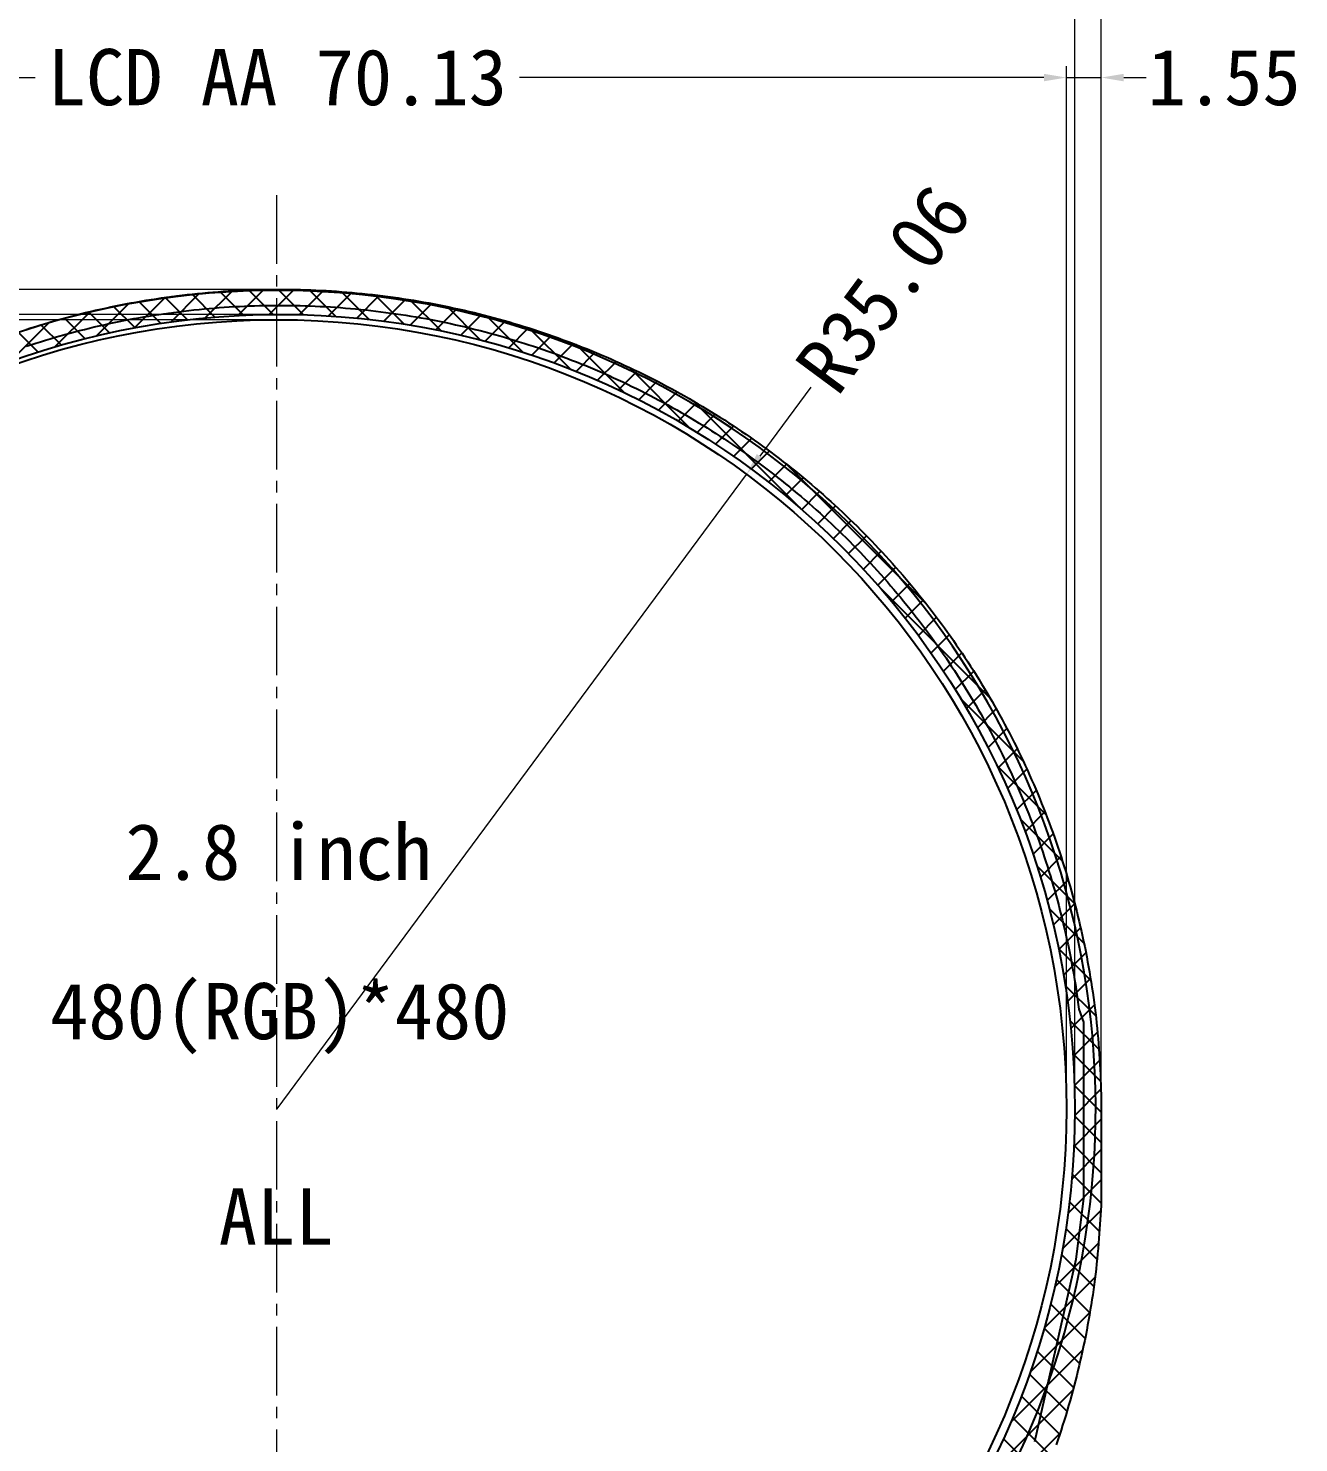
# Model space of a CAD drawing. Header units: millimetres. Extents: x -2894 to 5479, y -6001 to -1211.
# Drawn here: x 4132.2 to 4188.7, y -5811 to -5748.2 of the extents above; entities that cross this region are included whole.
import ezdxf

# ---------------------------------------------------------------- set-up
doc = ezdxf.new("R2010")
doc.units = ezdxf.units.MM
doc.header["$LTSCALE"] = 0.2
doc.header["$MEASUREMENT"] = 0
doc.linetypes.add('CENTER2', pattern=[28.575, 19.05, -3.175, 3.175, -3.175])
doc.layers.add('BL', color=7, linetype='Continuous')
doc.layers.add('L91', color=3, linetype='Continuous')
doc.layers.add('CENTER', color=1, linetype='CENTER2', lineweight=9)
doc.styles.get("Standard").update_dxf_attribs({"font": 'SimSun.ttf'})
doc.styles.add('宋体', font='SimSun.ttf')
doc.dimstyles.new('研发标准', dxfattribs={"dimtxt": 2.5, "dimasz": 1, "dimexe": 0.5, "dimexo": 0.3, "dimgap": 0.2, "dimtad": 0, "dimzin": 1, "dimdsep": 46, "dimtxsty": '宋体', "dimcen": 0, "dimclrd": 104, "dimclre": 104, "dimclrt": 3, "dimadec": 0, "dimazin": 0, "dimtm": 1e-09, "dimtfac": 0.7, "dimtmove": 0, "dimatfit": 3, "dimfxl": 0.5, "dimtolj": 1, "dimlwd": 0, "dimlwe": 0, "dimarcsym": 0})

# ---------------------------------------------------------------- blocks, each defined once
blk = doc.blocks.new('*D55')
at = {"color": 104, "lineweight": 0, "transparency": 16777216}
for p, q in [((4108.088, -5795.895), (4108.088, -5741.987)), ((4109.088, -5742.487), (4136.146, -5742.487)), ((4177.724, -5742.487), (4150.666, -5742.487)), ((4178.724, -5795.895), (4178.724, -5741.987))]:
    blk.add_line(p, q, dxfattribs=at)
at = {"color": 104, "transparency": 16777216}
for points in [[(4109.088, -5742.321), (4109.088, -5742.654), (4108.088, -5742.487)], [(4177.724, -5742.321), (4177.724, -5742.654), (4178.724, -5742.487)]]:
    blk.add_solid(points, dxfattribs=at)
at = {"layer": 'Defpoints', "color": 0, "transparency": 16777216}
for p in [(4178.724, -5742.487), (4108.088, -5796.195), (4178.724, -5796.195)]:
    blk.add_point(p, dxfattribs=at)
at = {"color": 3, "transparency": 16777216, "insert": (4143.406, -5742.487), "char_height": 2.5, "attachment_point": 5, "style": '宋体'}
blk.add_mtext('\\A1;VA 70.64', dxfattribs=at)
blk = doc.blocks.new('*D56')
at = {"color": 104, "lineweight": 0, "transparency": 16777216}
for p, q in [((4106.895, -5797.829), (4106.895, -5736.414)), ((4179.895, -5797.829), (4179.895, -5736.414)), ((4107.895, -5736.914), (4133.586, -5736.914)), ((4178.895, -5736.914), (4153.204, -5736.914))]:
    blk.add_line(p, q, dxfattribs=at)
at = {"color": 104, "transparency": 16777216}
for points in [[(4107.895, -5736.747), (4107.895, -5737.081), (4106.895, -5736.914)], [(4178.895, -5736.747), (4178.895, -5737.081), (4179.895, -5736.914)]]:
    blk.add_solid(points, dxfattribs=at)
at = {"layer": 'Defpoints', "color": 0, "transparency": 16777216}
for p in [(4179.895, -5736.914), (4106.895, -5798.129), (4179.895, -5798.129)]:
    blk.add_point(p, dxfattribs=at)
at = {"color": 3, "transparency": 16777216, "insert": (4143.395, -5736.914), "char_height": 2.5, "attachment_point": 5, "style": '宋体'}
blk.add_mtext('\\A1;73.00±0.15', dxfattribs=at)
blk = doc.blocks.new('*D57')
at = {"color": 104, "lineweight": 0, "transparency": 16777216}
for p, q in [((4143.106, -5760.877), (4087.327, -5760.877)), ((4087.827, -5761.877), (4087.827, -5788.935)), ((4087.827, -5830.513), (4087.827, -5803.455)), ((4143.106, -5831.513), (4087.327, -5831.513))]:
    blk.add_line(p, q, dxfattribs=at)
at = {"color": 104, "transparency": 16777216}
for points in [[(4087.66, -5761.877), (4087.993, -5761.877), (4087.827, -5760.877)], [(4087.66, -5830.513), (4087.993, -5830.513), (4087.827, -5831.513)]]:
    blk.add_solid(points, dxfattribs=at)
at = {"layer": 'Defpoints', "color": 0, "transparency": 16777216}
for p in [(4143.406, -5760.877), (4087.827, -5831.513), (4143.406, -5831.513)]:
    blk.add_point(p, dxfattribs=at)
at = {"color": 3, "transparency": 16777216, "insert": (4087.827, -5796.195), "char_height": 2.5, "attachment_point": 5, "rotation": 90, "style": '宋体'}
blk.add_mtext('\\A1;VA 70.64', dxfattribs=at)
blk = doc.blocks.new('*D58')
at = {"color": 104, "lineweight": 0, "transparency": 16777216}
for p, q in [((4142.809, -5759.765), (4082.649, -5759.765)), ((4083.149, -5760.765), (4083.149, -5788.749)), ((4083.149, -5836.352), (4083.149, -5808.367)), ((4122.695, -5837.352), (4082.649, -5837.352))]:
    blk.add_line(p, q, dxfattribs=at)
at = {"color": 104, "transparency": 16777216}
for points in [[(4082.982, -5760.765), (4083.316, -5760.765), (4083.149, -5759.765)], [(4082.982, -5836.352), (4083.316, -5836.352), (4083.149, -5837.352)]]:
    blk.add_solid(points, dxfattribs=at)
at = {"layer": 'Defpoints', "color": 0, "transparency": 16777216}
for p in [(4083.149, -5759.765), (4143.109, -5759.765), (4122.995, -5837.352)]:
    blk.add_point(p, dxfattribs=at)
at = {"color": 3, "transparency": 16777216, "insert": (4083.149, -5798.558), "char_height": 2.5, "attachment_point": 5, "rotation": 90, "style": '宋体'}
blk.add_mtext('\\A1;77.59±0.15', dxfattribs=at)
blk = doc.blocks.new('FADAFFD')
at = {"color": 7}
blk.add_circle((-4780.355, -1453.271), 35.064, dxfattribs=at)
blk.add_arc((-4780.355, -1453.271), 36.364, 301.17428, 238.82572, dxfattribs=at)
at = {"layer": 'CENTER', "ltscale": 0.8}
blk.add_line((-4780.397, -1412.672), (-4780.397, -1488.335), dxfattribs=at)
at = {"layer": 'BL', "char_height": 2.5, "width": 19.86847, "attachment_point": 3}
for s, insert in [('2.8 inch', (-4773.494, -1440.604)), ('480(RGB)*480', (-4770.042, -1447.685)), ('ALL', (-4777.855, -1456.811))]:
    blk.add_mtext(s, dxfattribs=dict(at, insert=insert))
blk = doc.blocks.new('*D62')
at = {"color": 104, "lineweight": 0, "transparency": 16777216}
for p, q in [((4108.216, -5795.879), (4108.216, -5749.852)), ((4178.344, -5795.879), (4178.344, -5749.852)), ((4109.216, -5750.352), (4132.522, -5750.352)), ((4177.344, -5750.352), (4154.039, -5750.352))]:
    blk.add_line(p, q, dxfattribs=at)
at = {"color": 104, "transparency": 16777216}
for points in [[(4109.216, -5750.185), (4109.216, -5750.519), (4108.216, -5750.352)], [(4177.344, -5750.185), (4177.344, -5750.519), (4178.344, -5750.352)]]:
    blk.add_solid(points, dxfattribs=at)
at = {"layer": 'Defpoints', "color": 0, "transparency": 16777216}
for p in [(4178.344, -5750.352), (4108.216, -5796.179), (4178.344, -5796.179)]:
    blk.add_point(p, dxfattribs=at)
at = {"color": 3, "transparency": 16777216, "insert": (4143.28, -5750.352), "char_height": 2.5, "attachment_point": 5, "style": '宋体'}
blk.add_mtext('\\A1;LCD AA 70.13', dxfattribs=at)
blk = doc.blocks.new('*D63')
at = {"color": 104, "lineweight": 0, "transparency": 16777216}
for p, q in [((4142.98, -5761.115), (4097.771, -5761.115)), ((4098.271, -5762.115), (4098.271, -5785.421)), ((4098.271, -5830.243), (4098.271, -5806.938)), ((4142.939, -5831.243), (4097.771, -5831.243))]:
    blk.add_line(p, q, dxfattribs=at)
at = {"color": 104, "transparency": 16777216}
for points in [[(4098.105, -5762.115), (4098.438, -5762.115), (4098.271, -5761.115)], [(4098.105, -5830.243), (4098.438, -5830.243), (4098.271, -5831.243)]]:
    blk.add_solid(points, dxfattribs=at)
at = {"layer": 'Defpoints', "color": 0, "transparency": 16777216}
for p in [(4143.28, -5761.115), (4098.271, -5831.243), (4143.239, -5831.243)]:
    blk.add_point(p, dxfattribs=at)
at = {"color": 3, "transparency": 16777216, "insert": (4098.271, -5796.179), "char_height": 2.5, "attachment_point": 5, "rotation": 90, "style": '宋体'}
blk.add_mtext('\\A1;LCD AA 70.13', dxfattribs=at)
blk = doc.blocks.new('*D54')
at = {"color": 104, "lineweight": 0, "transparency": 16777216}
for p, q in [((4178.344, -5750.052), (4178.344, -5749.852)), ((4179.895, -5750.052), (4179.895, -5749.852)), ((4177.344, -5750.352), (4176.344, -5750.352)), ((4178.344, -5750.352), (4179.895, -5750.352)), ((4180.895, -5750.352), (4181.895, -5750.352))]:
    blk.add_line(p, q, dxfattribs=at)
at = {"color": 104, "transparency": 16777216}
for points in [[(4177.344, -5750.185), (4177.344, -5750.519), (4178.344, -5750.352)], [(4180.895, -5750.185), (4180.895, -5750.519), (4179.895, -5750.352)]]:
    blk.add_solid(points, dxfattribs=at)
at = {"layer": 'Defpoints', "color": 0, "transparency": 16777216}
for p in [(4178.344, -5750.352), (4179.895, -5750.352), (4179.895, -5750.352)]:
    blk.add_point(p, dxfattribs=at)
at = {"color": 3, "transparency": 16777216, "insert": (4185.356, -5750.352), "char_height": 2.5, "attachment_point": 5, "style": '宋体'}
blk.add_mtext('\\A1;1.55', dxfattribs=at)
blk = doc.blocks.new('*D64')
at = {"color": 104, "lineweight": 0, "transparency": 16777216}
for p, q in [((4166.997, -5764.11), (4164.724, -5767.183)), ((4143.28, -5796.179), (4164.13, -5767.987))]:
    blk.add_line(p, q, dxfattribs=at)
at = {"color": 104, "transparency": 16777216}
blk.add_solid([(4164.59, -5767.084), (4164.858, -5767.282), (4164.13, -5767.987)], dxfattribs=at)
at = {"layer": 'Defpoints', "color": 0, "transparency": 16777216}
for p in [(4164.13, -5767.987), (4143.28, -5796.179)]:
    blk.add_point(p, dxfattribs=at)
at = {"color": 3, "transparency": 16777216, "insert": (4170.217, -5759.756), "char_height": 2.5, "attachment_point": 5, "rotation": 53.51533, "style": '宋体'}
blk.add_mtext('\\A1;R35.06', dxfattribs=at)

msp = doc.modelspace()

# ---------------------------------------------------------------- hatches: boundary and pattern name
h = msp.add_hatch()
h.set_pattern_fill('ANSI37', color=5, scale=0.3, style=0)
h.set_pattern_definition([(45, (7560.4457, -3927.4786), (-0.6735192, 0.6735192), []), (135, (7560.4457, -3927.4786), (-0.6735192, -0.6735192), [])])
h.paths.add_polyline_path([(4164.544, -5830.728), (4164.804, -5830.377), (4165.1, -5830.051), (4166.456, -5828.695), (4167.086, -5828.052), (4167.702, -5827.396), (4168.305, -5826.726), (4168.895, -5826.045), (4169.469, -5825.351), (4170.029, -5824.645), (4170.575, -5823.928), (4171.104, -5823.2), (4173.191, -5820.27), (4173.323, -5820.082), (4173.454, -5819.894), (4173.583, -5819.705), (4173.712, -5819.515), (4173.839, -5819.324), (4173.965, -5819.132), (4174.089, -5818.94), (4174.213, -5818.746), (4174.335, -5818.552), (4174.456, -5818.357), (4174.576, -5818.162), (4174.695, -5817.966), (4174.812, -5817.769), (4174.928, -5817.571), (4175.043, -5817.372), (4175.157, -5817.173), (4175.269, -5816.973), (4175.38, -5816.773), (4175.49, -5816.571), (4175.599, -5816.369), (4175.706, -5816.167), (4175.812, -5815.963), (4175.917, -5815.759), (4176.02, -5815.555), (4176.122, -5815.349), (4176.223, -5815.143), (4176.323, -5814.937), (4176.421, -5814.73), (4176.518, -5814.522), (4176.614, -5814.313), (4176.708, -5814.104), (4176.801, -5813.895), (4176.893, -5813.684), (4176.983, -5813.474), (4177.073, -5813.262), (4177.16, -5813.051), (4177.247, -5812.838), (4177.332, -5812.625), (4177.416, -5812.412), (4177.498, -5812.198), (4177.579, -5811.983), (4177.659, -5811.768), (4177.737, -5811.553), (4177.814, -5811.337), (4177.89, -5811.12), (4177.964, -5810.903), (4178.037, -5810.686), (4178.109, -5810.468), (4178.179, -5810.249), (4178.248, -5810.031), (4178.315, -5809.811), (4178.381, -5809.592), (4178.446, -5809.372), (4178.509, -5809.151), (4178.571, -5808.931), (4178.631, -5808.709), (4178.691, -5808.488), (4178.748, -5808.266), (4178.805, -5808.043), (4178.86, -5807.821), (4178.913, -5807.598), (4178.965, -5807.374), (4179.016, -5807.151), (4179.065, -5806.927), (4179.113, -5806.703), (4179.16, -5806.478), (4179.205, -5806.253), (4179.248, -5806.028), (4179.291, -5805.803), (4179.332, -5805.577), (4179.371, -5805.351), (4179.409, -5805.125), (4179.446, -5804.898), (4179.481, -5804.672), (4179.515, -5804.445), (4179.547, -5804.218), (4179.578, -5803.991), (4179.607, -5803.763), (4179.635, -5803.536), (4179.662, -5803.308), (4179.687, -5803.08), (4179.711, -5802.852), (4179.733, -5802.624), (4179.754, -5802.395), (4179.773, -5802.167), (4179.791, -5801.938), (4179.895, -5800.504), (4179.895, -5795.754), (4179.877, -5795.118), (4179.869, -5794.889), (4179.86, -5794.66), (4179.849, -5794.431), (4179.837, -5794.202), (4179.823, -5793.973), (4179.808, -5793.744), (4179.791, -5793.516), (4179.773, -5793.287), (4179.754, -5793.058), (4179.733, -5792.83), (4179.711, -5792.602), (4179.687, -5792.374), (4179.662, -5792.146), (4179.635, -5791.918), (4179.607, -5791.69), (4179.578, -5791.463), (4179.547, -5791.236), (4179.515, -5791.009), (4179.481, -5790.782), (4179.446, -5790.555), (4179.409, -5790.329), (4179.371, -5790.103), (4179.332, -5789.877), (4179.291, -5789.651), (4179.248, -5789.426), (4179.205, -5789.2), (4179.16, -5788.976), (4179.113, -5788.751), (4179.065, -5788.527), (4179.016, -5788.303), (4178.965, -5788.079), (4178.913, -5787.856), (4178.86, -5787.633), (4178.805, -5787.41), (4178.748, -5787.188), (4178.691, -5786.966), (4178.631, -5786.744), (4178.571, -5786.523), (4178.509, -5786.302), (4178.446, -5786.082), (4178.381, -5785.862), (4178.315, -5785.642), (4178.248, -5785.423), (4178.179, -5785.204), (4178.109, -5784.986), (4178.037, -5784.768), (4177.964, -5784.551), (4177.89, -5784.334), (4177.814, -5784.117), (4177.737, -5783.901), (4177.659, -5783.685), (4177.579, -5783.47), (4177.498, -5783.256), (4177.416, -5783.042), (4177.332, -5782.828), (4177.247, -5782.615), (4177.16, -5782.403), (4177.073, -5782.191), (4176.983, -5781.98), (4176.893, -5781.769), (4176.801, -5781.559), (4176.708, -5781.349), (4176.614, -5781.14), (4176.518, -5780.932), (4176.421, -5780.724), (4176.323, -5780.517), (4176.223, -5780.31), (4176.122, -5780.104), (4176.02, -5779.899), (4175.917, -5779.694), (4175.812, -5779.49), (4175.706, -5779.287), (4175.599, -5779.084), (4175.49, -5778.882), (4175.38, -5778.681), (4175.269, -5778.48), (4175.157, -5778.28), (4175.043, -5778.081), (4174.928, -5777.883), (4174.812, -5777.685), (4174.695, -5777.488), (4174.576, -5777.292), (4174.456, -5777.096), (4174.335, -5776.901), (4174.213, -5776.707), (4174.089, -5776.514), (4173.965, -5776.322), (4173.839, -5776.13), (4173.712, -5775.939), (4173.583, -5775.749), (4173.454, -5775.56), (4173.323, -5775.371), (4173.191, -5775.184), (4173.058, -5774.997), (4172.924, -5774.811), (4172.789, -5774.626), (4172.652, -5774.441), (4172.514, -5774.258), (4172.376, -5774.076), (4172.236, -5773.894), (4172.095, -5773.713), (4171.952, -5773.533), (4171.809, -5773.354), (4171.664, -5773.176), (4171.519, -5772.999), (4171.372, -5772.823), (4171.224, -5772.647), (4171.075, -5772.473), (4170.925, -5772.3), (4170.774, -5772.127), (4170.622, -5771.956), (4170.469, -5771.785), (4170.314, -5771.615), (4170.159, -5771.447), (4170.002, -5771.279), (4169.845, -5771.112), (4169.686, -5770.947), (4169.527, -5770.782), (4169.366, -5770.618), (4169.204, -5770.456), (4169.042, -5770.294), (4168.878, -5770.133), (4168.713, -5769.974), (4168.548, -5769.815), (4168.381, -5769.658), (4168.213, -5769.501), (4168.045, -5769.346), (4167.875, -5769.191), (4167.704, -5769.038), (4167.533, -5768.886), (4167.36, -5768.735), (4167.187, -5768.585), (4167.013, -5768.436), (4166.837, -5768.288), (4166.661, -5768.141), (4166.484, -5767.996), (4166.306, -5767.851), (4166.127, -5767.708), (4165.947, -5767.565), (4165.766, -5767.424), (4165.584, -5767.284), (4165.402, -5767.145), (4165.219, -5767.008), (4165.034, -5766.871), (4164.849, -5766.736), (4164.663, -5766.602), (4164.476, -5766.469), (4164.289, -5766.337), (4164.1, -5766.206), (4163.911, -5766.077), (4163.721, -5765.948), (4163.53, -5765.821), (4163.338, -5765.695), (4163.146, -5765.57), (4162.953, -5765.447), (4162.759, -5765.325), (4162.564, -5765.204), (4162.368, -5765.084), (4162.172, -5764.965), (4161.975, -5764.848), (4161.777, -5764.732), (4161.579, -5764.617), (4161.38, -5764.503), (4161.18, -5764.391), (4160.979, -5764.28), (4160.778, -5764.17), (4160.576, -5764.061), (4160.373, -5763.954), (4160.17, -5763.848), (4159.966, -5763.743), (4159.761, -5763.64), (4159.556, -5763.538), (4159.35, -5763.437), (4159.143, -5763.337), (4158.936, -5763.239), (4158.728, -5763.142), (4158.52, -5763.046), (4158.311, -5762.952), (4158.101, -5762.859), (4157.891, -5762.767), (4157.68, -5762.676), (4157.469, -5762.587), (4157.257, -5762.5), (4157.045, -5762.413), (4156.832, -5762.328), (4156.618, -5762.244), (4156.404, -5762.162), (4156.19, -5762.081), (4155.974, -5762.001), (4155.759, -5761.923), (4155.543, -5761.846), (4155.326, -5761.77), (4155.109, -5761.696), (4154.892, -5761.623), (4154.674, -5761.551), (4154.456, -5761.481), (4154.237, -5761.412), (4154.018, -5761.345), (4153.798, -5761.279), (4153.578, -5761.214), (4153.358, -5761.151), (4153.137, -5761.089), (4152.916, -5761.029), (4152.694, -5760.969), (4152.472, -5760.912), (4152.25, -5760.855), (4152.027, -5760.8), (4151.804, -5760.747), (4151.581, -5760.695), (4151.357, -5760.644), (4151.133, -5760.595), (4150.909, -5760.547), (4150.684, -5760.5), (4150.46, -5760.455), (4150.234, -5760.411), (4150.009, -5760.369), (4149.783, -5760.328), (4149.557, -5760.289), (4149.331, -5760.251), (4149.105, -5760.214), (4148.878, -5760.179), (4148.651, -5760.145), (4148.424, -5760.113), (4148.197, -5760.082), (4147.97, -5760.053), (4147.742, -5760.025), (4147.514, -5759.998), (4147.286, -5759.973), (4147.058, -5759.949), (4146.83, -5759.927), (4146.602, -5759.906), (4146.373, -5759.887), (4146.144, -5759.869), (4145.916, -5759.852), (4145.687, -5759.837), (4145.458, -5759.823), (4145.229, -5759.811), (4145, -5759.8), (4144.771, -5759.791), (4144.541, -5759.783), (4144.312, -5759.776), (4144.083, -5759.771), (4143.854, -5759.768), (4143.624, -5759.766), (4143.395, -5759.765), (4143.166, -5759.766), (4142.936, -5759.768), (4142.707, -5759.771), (4142.478, -5759.776), (4142.249, -5759.783), (4142.019, -5759.791), (4141.79, -5759.8), (4141.561, -5759.811), (4141.332, -5759.823), (4141.103, -5759.837), (4140.874, -5759.852), (4140.646, -5759.869), (4140.417, -5759.887), (4140.188, -5759.906), (4139.96, -5759.927), (4139.732, -5759.949), (4139.504, -5759.973), (4139.276, -5759.998), (4139.048, -5760.025), (4138.82, -5760.053), (4138.593, -5760.082), (4138.366, -5760.113), (4138.139, -5760.145), (4137.912, -5760.179), (4137.685, -5760.214), (4137.459, -5760.251), (4137.233, -5760.289), (4137.007, -5760.328), (4136.781, -5760.369), (4136.556, -5760.411), (4136.33, -5760.455), (4136.106, -5760.5), (4135.881, -5760.547), (4135.657, -5760.595), (4135.433, -5760.644), (4135.209, -5760.695), (4134.986, -5760.747), (4134.763, -5760.8), (4134.54, -5760.855), (4134.318, -5760.912), (4134.096, -5760.969), (4133.874, -5761.029), (4133.653, -5761.089), (4133.432, -5761.151), (4133.212, -5761.214), (4132.992, -5761.279), (4132.772, -5761.345), (4132.553, -5761.412), (4132.334, -5761.481), (4132.116, -5761.551), (4131.898, -5761.623), (4131.681, -5761.696), (4131.464, -5761.77), (4131.247, -5761.846), (4131.031, -5761.923), (4130.816, -5762.001), (4130.6, -5762.081), (4130.386, -5762.162), (4130.172, -5762.244), (4129.958, -5762.328), (4129.745, -5762.413), (4129.533, -5762.5), (4129.321, -5762.587), (4129.11, -5762.676), (4128.899, -5762.767), (4128.689, -5762.859), (4128.479, -5762.952), (4128.27, -5763.046), (4128.062, -5763.142), (4127.854, -5763.239), (4127.647, -5763.337), (4127.44, -5763.437), (4127.234, -5763.538), (4127.029, -5763.64), (4126.824, -5763.743), (4126.62, -5763.848), (4126.417, -5763.954), (4126.214, -5764.061), (4126.012, -5764.17), (4125.811, -5764.28), (4125.61, -5764.391), (4125.41, -5764.503), (4125.211, -5764.617), (4125.013, -5764.732), (4124.815, -5764.848), (4124.618, -5764.965), (4124.422, -5765.084), (4124.226, -5765.204), (4124.031, -5765.325), (4123.837, -5765.447), (4123.644, -5765.57), (4123.452, -5765.695), (4123.26, -5765.821), (4123.069, -5765.948), (4122.879, -5766.077), (4122.69, -5766.206), (4122.501, -5766.337), (4122.314, -5766.469), (4122.127, -5766.602), (4121.941, -5766.736), (4121.756, -5766.871), (4121.571, -5767.008), (4121.388, -5767.145), (4121.206, -5767.284), (4121.024, -5767.424), (4120.843, -5767.565), (4120.663, -5767.708), (4120.484, -5767.851), (4120.306, -5767.996), (4120.129, -5768.141), (4119.953, -5768.288), (4119.777, -5768.436), (4119.603, -5768.585), (4119.43, -5768.735), (4119.257, -5768.886), (4119.086, -5769.038), (4118.915, -5769.191), (4118.745, -5769.346), (4118.577, -5769.501), (4118.409, -5769.658), (4118.242, -5769.815), (4118.077, -5769.974), (4117.912, -5770.133), (4117.748, -5770.294), (4117.586, -5770.456), (4117.424, -5770.618), (4117.263, -5770.782), (4117.104, -5770.947), (4116.945, -5771.112), (4116.788, -5771.279), (4116.631, -5771.447), (4116.476, -5771.615), (4116.321, -5771.785), (4116.168, -5771.956), (4116.016, -5772.127), (4115.865, -5772.3), (4115.715, -5772.473), (4115.566, -5772.647), (4115.418, -5772.823), (4115.271, -5772.999), (4115.126, -5773.176), (4114.981, -5773.354), (4114.838, -5773.533), (4114.695, -5773.713), (4114.554, -5773.894), (4114.414, -5774.076), (4114.275, -5774.258), (4114.138, -5774.441), (4114.001, -5774.626), (4113.866, -5774.811), (4113.732, -5774.997), (4113.599, -5775.184), (4113.467, -5775.371), (4113.336, -5775.56), (4113.207, -5775.749), (4113.078, -5775.939), (4112.951, -5776.13), (4112.825, -5776.322), (4112.701, -5776.514), (4112.577, -5776.707), (4112.455, -5776.901), (4112.334, -5777.096), (4112.214, -5777.292), (4112.095, -5777.488), (4111.978, -5777.685), (4111.862, -5777.883), (4111.747, -5778.081), (4111.633, -5778.28), (4111.521, -5778.48), (4111.41, -5778.681), (4111.3, -5778.882), (4111.191, -5779.084), (4111.084, -5779.287), (4110.978, -5779.49), (4110.873, -5779.694), (4110.77, -5779.899), (4110.668, -5780.104), (4110.567, -5780.31), (4110.467, -5780.517), (4110.369, -5780.724), (4110.272, -5780.932), (4110.176, -5781.14), (4110.082, -5781.349), (4109.989, -5781.559), (4109.897, -5781.769), (4109.807, -5781.98), (4109.717, -5782.191), (4109.63, -5782.403), (4109.543, -5782.615), (4109.458, -5782.828), (4109.374, -5783.042), (4109.292, -5783.256), (4109.211, -5783.47), (4109.131, -5783.685), (4109.053, -5783.901), (4108.976, -5784.117), (4108.9, -5784.334), (4108.826, -5784.551), (4108.753, -5784.768), (4108.681, -5784.986), (4108.611, -5785.204), (4108.542, -5785.423), (4108.475, -5785.642), (4108.409, -5785.862), (4108.344, -5786.082), (4108.281, -5786.302), (4108.219, -5786.523), (4108.159, -5786.744), (4108.099, -5786.966), (4108.042, -5787.188), (4107.985, -5787.41), (4107.93, -5787.633), (4107.877, -5787.856), (4107.825, -5788.079), (4107.774, -5788.303), (4107.725, -5788.527), (4107.677, -5788.751), (4107.63, -5788.976), (4107.585, -5789.2), (4107.542, -5789.426), (4107.499, -5789.651), (4107.458, -5789.877), (4107.419, -5790.103), (4107.381, -5790.329), (4107.344, -5790.555), (4107.309, -5790.782), (4107.275, -5791.009), (4107.243, -5791.236), (4107.212, -5791.463), (4107.183, -5791.69), (4107.155, -5791.918), (4107.128, -5792.146), (4107.103, -5792.374), (4107.079, -5792.602), (4107.057, -5792.83), (4107.036, -5793.058), (4107.017, -5793.287), (4106.999, -5793.516), (4106.982, -5793.744), (4106.967, -5793.973), (4106.953, -5794.202), (4106.941, -5794.431), (4106.93, -5794.66), (4106.921, -5794.889), (4106.913, -5795.118), (4106.895, -5795.754), (4106.895, -5800.504), (4106.999, -5801.938), (4107.017, -5802.167), (4107.036, -5802.395), (4107.057, -5802.624), (4107.079, -5802.852), (4107.103, -5803.08), (4107.128, -5803.308), (4107.155, -5803.536), (4107.183, -5803.763), (4107.212, -5803.991), (4107.243, -5804.218), (4107.275, -5804.445), (4107.309, -5804.672), (4107.344, -5804.898), (4107.381, -5805.125), (4107.419, -5805.351), (4107.458, -5805.577), (4107.499, -5805.803), (4107.542, -5806.028), (4107.585, -5806.253), (4107.63, -5806.478), (4107.677, -5806.703), (4107.725, -5806.927), (4107.774, -5807.151), (4107.825, -5807.374), (4107.877, -5807.598), (4107.93, -5807.821), (4107.985, -5808.043), (4108.042, -5808.266), (4108.099, -5808.488), (4108.159, -5808.709), (4108.219, -5808.931), (4108.281, -5809.151), (4108.344, -5809.372), (4108.409, -5809.592), (4108.475, -5809.811), (4108.542, -5810.031), (4108.611, -5810.249), (4108.681, -5810.468), (4108.753, -5810.686), (4108.826, -5810.903), (4108.9, -5811.12), (4108.976, -5811.337), (4109.053, -5811.553), (4109.131, -5811.768), (4109.211, -5811.983), (4109.292, -5812.198), (4109.374, -5812.412), (4109.458, -5812.625), (4109.543, -5812.838), (4109.63, -5813.051), (4109.717, -5813.262), (4109.807, -5813.474), (4109.897, -5813.684), (4109.989, -5813.895), (4110.082, -5814.104), (4110.176, -5814.313), (4110.272, -5814.522), (4110.369, -5814.73), (4110.467, -5814.937), (4110.567, -5815.143), (4110.668, -5815.349), (4110.77, -5815.555), (4110.873, -5815.759), (4110.978, -5815.963), (4111.084, -5816.167), (4111.191, -5816.369), (4111.3, -5816.571), (4111.41, -5816.773), (4111.521, -5816.973), (4111.633, -5817.173), (4111.747, -5817.372), (4111.862, -5817.571), (4111.978, -5817.769), (4112.095, -5817.966), (4112.214, -5818.162), (4112.334, -5818.357), (4112.455, -5818.552), (4112.577, -5818.746), (4112.701, -5818.94), (4112.825, -5819.132), (4112.951, -5819.324), (4113.078, -5819.515), (4113.207, -5819.705), (4113.336, -5819.894), (4113.467, -5820.082), (4113.599, -5820.27), (4115.686, -5823.2), (4116.215, -5823.928), (4116.761, -5824.645), (4117.321, -5825.351), (4117.895, -5826.045), (4118.485, -5826.726), (4119.088, -5827.396), (4119.704, -5828.052), (4120.334, -5828.695), (4121.69, -5830.051), (4121.986, -5830.377), (4122.246, -5830.728), (4122.47, -5831.102), (4122.656, -5831.496), (4122.803, -5831.906), (4122.909, -5832.329), (4122.973, -5832.76), (4122.995, -5833.201), (4122.995, -5837.352), (4163.795, -5837.352), (4163.795, -5833.201), (4163.817, -5832.76), (4163.881, -5832.329), (4163.987, -5831.906), (4164.134, -5831.496), (4164.32, -5831.102)])
h.paths.add_polyline_path([(4108.088, -5796.195, -1), (4178.724, -5796.195, -1)], flags=16)

# ---------------------------------------------------------------- linework, layer by layer
at = {"color": 7}
msp.add_line((4179.101, -5792.327), (4179.101, -5800.17), dxfattribs=at)
for p, q in [((4179.101, -5800.17), (4178.768, -5802.867)), ((4178.765, -5802.886), (4176.936, -5810.989))]:
    msp.add_line(p, q)
at = {"layer": 'L91', "color": 7, "linetype": 'Continuous'}
for points in [[(4132.116, -5761.551), (4132.334, -5761.481), (4132.553, -5761.412), (4132.772, -5761.345), (4132.992, -5761.279), (4133.212, -5761.214), (4133.432, -5761.151), (4133.653, -5761.089), (4133.874, -5761.029), (4134.096, -5760.969), (4134.318, -5760.912), (4134.54, -5760.855), (4134.763, -5760.8), (4134.986, -5760.747), (4135.209, -5760.695), (4135.433, -5760.644), (4135.657, -5760.595), (4135.881, -5760.547), (4136.106, -5760.5), (4136.33, -5760.455), (4136.556, -5760.411), (4136.781, -5760.369), (4137.007, -5760.328), (4137.233, -5760.289), (4137.459, -5760.251), (4137.685, -5760.214), (4137.912, -5760.179), (4138.139, -5760.145), (4138.366, -5760.113), (4138.593, -5760.082), (4138.82, -5760.053), (4139.048, -5760.025), (4139.276, -5759.998), (4139.504, -5759.973), (4139.732, -5759.949), (4139.96, -5759.927), (4140.188, -5759.906), (4140.417, -5759.887), (4140.646, -5759.869), (4140.874, -5759.852), (4141.103, -5759.837), (4141.332, -5759.823), (4141.561, -5759.811), (4141.79, -5759.8), (4142.019, -5759.791), (4142.249, -5759.783), (4142.478, -5759.776), (4142.707, -5759.771), (4142.936, -5759.768), (4143.166, -5759.766), (4143.395, -5759.765), (4143.624, -5759.766), (4143.854, -5759.768), (4144.083, -5759.771), (4144.312, -5759.776), (4144.541, -5759.783), (4144.771, -5759.791), (4145, -5759.8), (4145.229, -5759.811), (4145.458, -5759.823), (4145.687, -5759.837), (4145.916, -5759.852), (4146.144, -5759.869), (4146.373, -5759.887), (4146.602, -5759.906), (4146.83, -5759.927), (4147.058, -5759.949), (4147.286, -5759.973), (4147.514, -5759.998), (4147.742, -5760.025), (4147.97, -5760.053), (4148.197, -5760.082), (4148.424, -5760.113), (4148.651, -5760.145), (4148.878, -5760.179), (4149.105, -5760.214), (4149.331, -5760.251), (4149.557, -5760.289), (4149.783, -5760.328), (4150.009, -5760.369), (4150.234, -5760.411), (4150.46, -5760.455), (4150.684, -5760.5), (4150.909, -5760.547), (4151.133, -5760.595), (4151.357, -5760.644), (4151.581, -5760.695), (4151.804, -5760.747), (4152.027, -5760.8), (4152.25, -5760.855), (4152.472, -5760.912), (4152.694, -5760.969), (4152.916, -5761.029), (4153.137, -5761.089), (4153.358, -5761.151), (4153.578, -5761.214), (4153.798, -5761.279), (4154.018, -5761.345), (4154.237, -5761.412), (4154.456, -5761.481), (4154.674, -5761.551), (4154.892, -5761.623), (4155.109, -5761.696), (4155.326, -5761.77), (4155.543, -5761.846), (4155.759, -5761.923), (4155.974, -5762.001), (4156.19, -5762.081), (4156.404, -5762.162), (4156.618, -5762.244), (4156.832, -5762.328), (4157.045, -5762.413), (4157.257, -5762.5), (4157.469, -5762.587), (4157.68, -5762.676), (4157.891, -5762.767), (4158.101, -5762.859), (4158.311, -5762.952), (4158.52, -5763.046), (4158.728, -5763.142), (4158.936, -5763.239), (4159.143, -5763.337), (4159.35, -5763.437), (4159.556, -5763.538), (4159.761, -5763.64), (4159.966, -5763.743), (4160.17, -5763.848), (4160.373, -5763.954), (4160.576, -5764.061), (4160.778, -5764.17), (4160.979, -5764.28), (4161.18, -5764.391), (4161.38, -5764.503), (4161.579, -5764.617), (4161.777, -5764.732), (4161.975, -5764.848), (4162.172, -5764.965), (4162.368, -5765.084), (4162.564, -5765.204), (4162.759, -5765.325), (4162.953, -5765.447), (4163.146, -5765.57), (4163.338, -5765.695), (4163.53, -5765.821), (4163.721, -5765.948), (4163.911, -5766.077), (4164.1, -5766.206), (4164.289, -5766.337), (4164.476, -5766.469), (4164.663, -5766.602), (4164.849, -5766.736), (4165.034, -5766.871), (4165.219, -5767.008), (4165.402, -5767.145), (4165.584, -5767.284), (4165.766, -5767.424), (4165.947, -5767.565), (4166.127, -5767.708), (4166.306, -5767.851), (4166.484, -5767.996), (4166.661, -5768.141), (4166.837, -5768.288), (4167.013, -5768.436), (4167.187, -5768.585), (4167.36, -5768.735), (4167.533, -5768.886), (4167.704, -5769.038), (4167.875, -5769.191), (4168.045, -5769.346), (4168.213, -5769.501), (4168.381, -5769.658), (4168.548, -5769.815), (4168.713, -5769.974), (4168.878, -5770.133), (4169.042, -5770.294), (4169.204, -5770.456), (4169.366, -5770.618), (4169.527, -5770.782), (4169.686, -5770.947), (4169.845, -5771.112), (4170.002, -5771.279), (4170.159, -5771.447), (4170.314, -5771.615), (4170.469, -5771.785), (4170.622, -5771.956), (4170.774, -5772.127), (4170.925, -5772.3), (4171.075, -5772.473), (4171.224, -5772.647), (4171.372, -5772.823), (4171.519, -5772.999), (4171.664, -5773.176), (4171.809, -5773.354), (4171.952, -5773.533), (4172.095, -5773.713), (4172.236, -5773.894), (4172.376, -5774.076), (4172.514, -5774.258), (4172.652, -5774.441), (4172.789, -5774.626), (4172.924, -5774.811), (4173.058, -5774.997), (4173.191, -5775.184), (4173.323, -5775.371), (4173.454, -5775.56), (4173.583, -5775.749), (4173.712, -5775.939), (4173.839, -5776.13), (4173.965, -5776.322), (4174.089, -5776.514), (4174.213, -5776.707), (4174.335, -5776.901), (4174.456, -5777.096), (4174.576, -5777.292), (4174.695, -5777.488), (4174.812, -5777.685), (4174.928, -5777.883), (4175.043, -5778.081), (4175.157, -5778.28), (4175.269, -5778.48), (4175.38, -5778.681), (4175.49, -5778.882), (4175.599, -5779.084), (4175.706, -5779.287), (4175.812, -5779.49), (4175.917, -5779.694), (4176.02, -5779.899), (4176.122, -5780.104), (4176.223, -5780.31), (4176.323, -5780.517), (4176.421, -5780.724), (4176.518, -5780.932), (4176.614, -5781.14), (4176.708, -5781.349), (4176.801, -5781.559), (4176.893, -5781.769), (4176.983, -5781.98), (4177.073, -5782.191), (4177.16, -5782.403), (4177.247, -5782.615), (4177.332, -5782.828), (4177.416, -5783.042), (4177.498, -5783.256), (4177.579, -5783.47), (4177.659, -5783.685), (4177.737, -5783.901), (4177.814, -5784.117), (4177.89, -5784.334), (4177.964, -5784.551), (4178.037, -5784.768), (4178.109, -5784.986), (4178.179, -5785.204), (4178.248, -5785.423), (4178.315, -5785.642), (4178.381, -5785.862), (4178.446, -5786.082), (4178.509, -5786.302), (4178.571, -5786.523), (4178.631, -5786.744), (4178.691, -5786.966), (4178.748, -5787.188), (4178.805, -5787.41), (4178.86, -5787.633), (4178.913, -5787.856), (4178.965, -5788.079), (4179.016, -5788.303), (4179.065, -5788.527), (4179.113, -5788.751), (4179.16, -5788.976), (4179.205, -5789.2), (4179.248, -5789.426), (4179.291, -5789.651), (4179.332, -5789.877), (4179.371, -5790.103), (4179.409, -5790.329), (4179.446, -5790.555), (4179.481, -5790.782), (4179.515, -5791.009), (4179.547, -5791.236), (4179.578, -5791.463), (4179.607, -5791.69), (4179.635, -5791.918), (4179.662, -5792.146), (4179.687, -5792.374), (4179.711, -5792.602), (4179.733, -5792.83), (4179.754, -5793.058), (4179.773, -5793.287), (4179.791, -5793.516), (4179.808, -5793.744), (4179.823, -5793.973), (4179.837, -5794.202), (4179.849, -5794.431), (4179.86, -5794.66), (4179.869, -5794.889), (4179.877, -5795.118), (4179.895, -5795.754), (4179.895, -5800.504), (4179.791, -5801.938), (4179.773, -5802.167), (4179.754, -5802.395), (4179.733, -5802.624), (4179.711, -5802.852), (4179.687, -5803.08), (4179.662, -5803.308), (4179.635, -5803.536), (4179.607, -5803.763), (4179.578, -5803.991), (4179.547, -5804.218), (4179.515, -5804.445), (4179.481, -5804.672), (4179.446, -5804.898), (4179.409, -5805.125), (4179.371, -5805.351), (4179.332, -5805.577), (4179.291, -5805.803), (4179.248, -5806.028), (4179.205, -5806.253), (4179.16, -5806.478), (4179.113, -5806.703), (4179.065, -5806.927), (4179.016, -5807.151), (4178.965, -5807.374), (4178.913, -5807.598), (4178.86, -5807.821), (4178.805, -5808.043), (4178.748, -5808.266), (4178.691, -5808.488), (4178.631, -5808.709), (4178.571, -5808.931), (4178.509, -5809.151), (4178.446, -5809.372), (4178.381, -5809.592), (4178.315, -5809.811), (4178.248, -5810.031), (4178.179, -5810.249), (4178.109, -5810.468), (4178.037, -5810.686), (4177.964, -5810.903), (4177.89, -5811.12)], [(4132.122, -5762.296), (4132.335, -5762.226), (4132.549, -5762.157), (4132.764, -5762.09), (4132.979, -5762.024), (4133.194, -5761.959), (4133.41, -5761.896), (4133.626, -5761.834), (4133.842, -5761.773), (4134.059, -5761.714), (4134.277, -5761.656), (4134.494, -5761.599), (4134.712, -5761.544), (4134.931, -5761.49), (4135.149, -5761.437), (4135.368, -5761.386), (4135.588, -5761.336), (4135.807, -5761.288), (4136.027, -5761.241), (4136.247, -5761.196), (4136.468, -5761.151), (4136.689, -5761.108), (4136.91, -5761.067), (4137.131, -5761.027), (4137.352, -5760.988), (4137.574, -5760.951), (4137.796, -5760.915), (4138.018, -5760.881), (4138.241, -5760.848), (4138.463, -5760.816), (4138.686, -5760.786), (4138.909, -5760.757), (4139.132, -5760.729), (4139.356, -5760.703), (4139.579, -5760.679), (4139.803, -5760.655), (4140.027, -5760.633), (4140.251, -5760.613), (4140.475, -5760.594), (4140.699, -5760.576), (4140.923, -5760.56), (4141.148, -5760.545), (4141.372, -5760.532), (4141.597, -5760.52), (4141.821, -5760.509), (4142.046, -5760.5), (4142.271, -5760.492), (4142.496, -5760.486), (4142.72, -5760.481), (4142.945, -5760.477), (4143.17, -5760.475), (4143.395, -5760.475), (4143.62, -5760.475), (4143.845, -5760.477), (4144.07, -5760.481), (4144.294, -5760.486), (4144.519, -5760.492), (4144.744, -5760.5), (4144.969, -5760.509), (4145.193, -5760.52), (4145.418, -5760.532), (4145.642, -5760.545), (4145.867, -5760.56), (4146.091, -5760.576), (4146.315, -5760.594), (4146.539, -5760.613), (4146.763, -5760.633), (4146.987, -5760.655), (4147.211, -5760.679), (4147.434, -5760.703), (4147.658, -5760.729), (4147.881, -5760.757), (4148.104, -5760.786), (4148.327, -5760.816), (4148.549, -5760.848), (4148.772, -5760.881), (4148.994, -5760.915), (4149.216, -5760.951), (4149.438, -5760.988), (4149.659, -5761.027), (4149.88, -5761.067), (4150.101, -5761.108), (4150.322, -5761.151), (4150.543, -5761.196), (4150.763, -5761.241), (4150.983, -5761.288), (4151.202, -5761.336), (4151.422, -5761.386), (4151.641, -5761.437), (4151.859, -5761.49), (4152.078, -5761.544), (4152.296, -5761.599), (4152.513, -5761.656), (4152.731, -5761.714), (4152.948, -5761.773), (4153.164, -5761.834), (4153.38, -5761.896), (4153.596, -5761.959), (4153.811, -5762.024), (4154.026, -5762.09), (4154.241, -5762.157), (4154.455, -5762.226), (4154.668, -5762.296), (4154.882, -5762.368), (4155.094, -5762.441), (4155.307, -5762.515), (4155.519, -5762.59), (4155.73, -5762.667), (4155.941, -5762.745), (4156.151, -5762.825), (4156.361, -5762.906), (4156.57, -5762.988), (4156.779, -5763.071), (4156.987, -5763.156), (4157.195, -5763.242), (4157.402, -5763.329), (4157.609, -5763.418), (4157.815, -5763.508), (4158.021, -5763.599), (4158.226, -5763.692), (4158.43, -5763.786), (4158.634, -5763.881), (4158.837, -5763.977), (4159.04, -5764.075), (4159.242, -5764.174), (4159.443, -5764.274), (4159.644, -5764.375), (4159.844, -5764.478), (4160.043, -5764.582), (4160.242, -5764.687), (4160.44, -5764.794), (4160.637, -5764.902), (4160.834, -5765.011), (4161.03, -5765.121), (4161.225, -5765.232), (4161.42, -5765.345), (4161.614, -5765.459), (4161.807, -5765.574), (4161.999, -5765.69), (4162.191, -5765.807), (4162.382, -5765.926), (4162.572, -5766.046), (4162.762, -5766.167), (4162.951, -5766.289), (4163.139, -5766.413), (4163.326, -5766.538), (4163.512, -5766.663), (4163.698, -5766.79), (4163.883, -5766.919), (4164.067, -5767.048), (4164.25, -5767.178), (4164.432, -5767.31), (4164.614, -5767.443), (4164.794, -5767.577), (4164.974, -5767.712), (4165.153, -5767.848), (4165.331, -5767.985), (4165.508, -5768.123), (4165.685, -5768.263), (4165.86, -5768.403), (4166.035, -5768.545), (4166.209, -5768.688), (4166.381, -5768.832), (4166.553, -5768.977), (4166.724, -5769.123), (4166.894, -5769.27), (4167.064, -5769.418), (4167.232, -5769.567), (4167.399, -5769.718), (4167.565, -5769.869), (4167.731, -5770.021), (4167.895, -5770.175), (4168.059, -5770.329), (4168.221, -5770.485), (4168.383, -5770.641), (4168.543, -5770.799), (4168.703, -5770.957), (4168.861, -5771.117), (4169.019, -5771.277), (4169.175, -5771.439), (4169.331, -5771.601), (4169.485, -5771.765), (4169.639, -5771.929), (4169.791, -5772.095), (4169.942, -5772.261), (4170.093, -5772.428), (4170.242, -5772.596), (4170.39, -5772.765), (4170.537, -5772.936), (4170.683, -5773.107), (4170.828, -5773.278), (4170.972, -5773.451), (4171.115, -5773.625), (4171.256, -5773.8), (4171.397, -5773.975), (4171.537, -5774.151), (4171.675, -5774.329), (4171.812, -5774.507), (4171.948, -5774.686), (4172.083, -5774.866), (4172.217, -5775.046), (4172.35, -5775.228), (4172.482, -5775.41), (4172.612, -5775.593), (4172.741, -5775.777), (4172.87, -5775.962), (4172.997, -5776.148), (4173.122, -5776.334), (4173.247, -5776.521), (4173.37, -5776.709), (4173.493, -5776.898), (4173.614, -5777.087), (4173.734, -5777.278), (4173.852, -5777.469), (4173.97, -5777.66), (4174.086, -5777.853), (4174.201, -5778.046), (4174.315, -5778.24), (4174.428, -5778.435), (4174.539, -5778.63), (4174.649, -5778.826), (4174.758, -5779.023), (4174.866, -5779.22), (4174.973, -5779.418), (4175.078, -5779.617), (4175.182, -5779.816), (4175.284, -5780.016), (4175.386, -5780.217), (4175.486, -5780.418), (4175.585, -5780.62), (4175.683, -5780.823), (4175.779, -5781.026), (4175.874, -5781.23), (4175.968, -5781.434), (4176.061, -5781.639), (4176.152, -5781.845), (4176.242, -5782.051), (4176.33, -5782.258), (4176.418, -5782.465), (4176.504, -5782.672), (4176.589, -5782.881), (4176.672, -5783.09), (4176.754, -5783.299), (4176.835, -5783.509), (4176.915, -5783.719), (4176.993, -5783.93), (4177.07, -5784.141), (4177.145, -5784.353), (4177.219, -5784.565), (4177.292, -5784.778), (4177.364, -5784.991), (4177.434, -5785.205), (4177.503, -5785.419), (4177.57, -5785.634), (4177.636, -5785.849), (4177.701, -5786.064), (4177.764, -5786.28), (4177.826, -5786.496), (4177.887, -5786.712), (4177.946, -5786.929), (4178.004, -5787.147), (4178.061, -5787.364), (4178.116, -5787.582), (4178.17, -5787.801), (4178.223, -5788.019), (4178.274, -5788.238), (4178.323, -5788.458), (4178.372, -5788.677), (4178.419, -5788.897), (4178.464, -5789.117), (4178.509, -5789.338), (4178.551, -5789.559), (4178.593, -5789.78), (4178.633, -5790.001), (4178.672, -5790.222), (4178.709, -5790.444), (4178.745, -5790.666), (4178.779, -5790.888), (4178.812, -5791.111), (4178.844, -5791.333), (4178.874, -5791.556), (4178.9, -5791.755), (4179.101, -5792.327)]]:
    msp.add_lwpolyline(points, dxfattribs=at)
at = {"layer": 'L91', "color": 5, "linetype": 'Continuous'}
msp.add_lwpolyline([(4132.116, -5761.551), (4132.334, -5761.481), (4132.553, -5761.412), (4132.772, -5761.345), (4132.992, -5761.279), (4133.212, -5761.214), (4133.432, -5761.151), (4133.653, -5761.089), (4133.874, -5761.029), (4134.096, -5760.969), (4134.318, -5760.912), (4134.54, -5760.855), (4134.763, -5760.8), (4134.986, -5760.747), (4135.209, -5760.695), (4135.433, -5760.644), (4135.657, -5760.595), (4135.881, -5760.547), (4136.106, -5760.5), (4136.33, -5760.455), (4136.556, -5760.411), (4136.781, -5760.369), (4137.007, -5760.328), (4137.233, -5760.289), (4137.459, -5760.251), (4137.685, -5760.214), (4137.912, -5760.179), (4138.139, -5760.145), (4138.366, -5760.113), (4138.593, -5760.082), (4138.82, -5760.053), (4139.048, -5760.025), (4139.276, -5759.998), (4139.504, -5759.973), (4139.732, -5759.949), (4139.96, -5759.927), (4140.188, -5759.906), (4140.417, -5759.887), (4140.646, -5759.869), (4140.874, -5759.852), (4141.103, -5759.837), (4141.332, -5759.823), (4141.561, -5759.811), (4141.79, -5759.8), (4142.019, -5759.791), (4142.249, -5759.783), (4142.478, -5759.776), (4142.707, -5759.771), (4142.936, -5759.768), (4143.166, -5759.766), (4143.395, -5759.765), (4143.624, -5759.766), (4143.854, -5759.768), (4144.083, -5759.771), (4144.312, -5759.776), (4144.541, -5759.783), (4144.771, -5759.791), (4145, -5759.8), (4145.229, -5759.811), (4145.458, -5759.823), (4145.687, -5759.837), (4145.916, -5759.852), (4146.144, -5759.869), (4146.373, -5759.887), (4146.602, -5759.906), (4146.83, -5759.927), (4147.058, -5759.949), (4147.286, -5759.973), (4147.514, -5759.998), (4147.742, -5760.025), (4147.97, -5760.053), (4148.197, -5760.082), (4148.424, -5760.113), (4148.651, -5760.145), (4148.878, -5760.179), (4149.105, -5760.214), (4149.331, -5760.251), (4149.557, -5760.289), (4149.783, -5760.328), (4150.009, -5760.369), (4150.234, -5760.411), (4150.46, -5760.455), (4150.684, -5760.5), (4150.909, -5760.547), (4151.133, -5760.595), (4151.357, -5760.644), (4151.581, -5760.695), (4151.804, -5760.747), (4152.027, -5760.8), (4152.25, -5760.855), (4152.472, -5760.912), (4152.694, -5760.969), (4152.916, -5761.029), (4153.137, -5761.089), (4153.358, -5761.151), (4153.578, -5761.214), (4153.798, -5761.279), (4154.018, -5761.345), (4154.237, -5761.412), (4154.456, -5761.481), (4154.674, -5761.551), (4154.892, -5761.623), (4155.109, -5761.696), (4155.326, -5761.77), (4155.543, -5761.846), (4155.759, -5761.923), (4155.974, -5762.001), (4156.19, -5762.081), (4156.404, -5762.162), (4156.618, -5762.244), (4156.832, -5762.328), (4157.045, -5762.413), (4157.257, -5762.5), (4157.469, -5762.587), (4157.68, -5762.676), (4157.891, -5762.767), (4158.101, -5762.859), (4158.311, -5762.952), (4158.52, -5763.046), (4158.728, -5763.142), (4158.936, -5763.239), (4159.143, -5763.337), (4159.35, -5763.437), (4159.556, -5763.538), (4159.761, -5763.64), (4159.966, -5763.743), (4160.17, -5763.848), (4160.373, -5763.954), (4160.576, -5764.061), (4160.778, -5764.17), (4160.979, -5764.28), (4161.18, -5764.391), (4161.38, -5764.503), (4161.579, -5764.617), (4161.777, -5764.732), (4161.975, -5764.848), (4162.172, -5764.965), (4162.368, -5765.084), (4162.564, -5765.204), (4162.759, -5765.325), (4162.953, -5765.447), (4163.146, -5765.57), (4163.338, -5765.695), (4163.53, -5765.821), (4163.721, -5765.948), (4163.911, -5766.077), (4164.1, -5766.206), (4164.289, -5766.337), (4164.476, -5766.469), (4164.663, -5766.602), (4164.849, -5766.736), (4165.034, -5766.871), (4165.219, -5767.008), (4165.402, -5767.145), (4165.584, -5767.284), (4165.766, -5767.424), (4165.947, -5767.565), (4166.127, -5767.708), (4166.306, -5767.851), (4166.484, -5767.996), (4166.661, -5768.141), (4166.837, -5768.288), (4167.013, -5768.436), (4167.187, -5768.585), (4167.36, -5768.735), (4167.533, -5768.886), (4167.704, -5769.038), (4167.875, -5769.191), (4168.045, -5769.346), (4168.213, -5769.501), (4168.381, -5769.658), (4168.548, -5769.815), (4168.713, -5769.974), (4168.878, -5770.133), (4169.042, -5770.294), (4169.204, -5770.456), (4169.366, -5770.618), (4169.527, -5770.782), (4169.686, -5770.947), (4169.845, -5771.112), (4170.002, -5771.279), (4170.159, -5771.447), (4170.314, -5771.615), (4170.469, -5771.785), (4170.622, -5771.956), (4170.774, -5772.127), (4170.925, -5772.3), (4171.075, -5772.473), (4171.224, -5772.647), (4171.372, -5772.823), (4171.519, -5772.999), (4171.664, -5773.176), (4171.809, -5773.354), (4171.952, -5773.533), (4172.095, -5773.713), (4172.236, -5773.894), (4172.376, -5774.076), (4172.514, -5774.258), (4172.652, -5774.441), (4172.789, -5774.626), (4172.924, -5774.811), (4173.058, -5774.997), (4173.191, -5775.184), (4173.323, -5775.371), (4173.454, -5775.56), (4173.583, -5775.749), (4173.712, -5775.939), (4173.839, -5776.13), (4173.965, -5776.322), (4174.089, -5776.514), (4174.213, -5776.707), (4174.335, -5776.901), (4174.456, -5777.096), (4174.576, -5777.292), (4174.695, -5777.488), (4174.812, -5777.685), (4174.928, -5777.883), (4175.043, -5778.081), (4175.157, -5778.28), (4175.269, -5778.48), (4175.38, -5778.681), (4175.49, -5778.882), (4175.599, -5779.084), (4175.706, -5779.287), (4175.812, -5779.49), (4175.917, -5779.694), (4176.02, -5779.899), (4176.122, -5780.104), (4176.223, -5780.31), (4176.323, -5780.517), (4176.421, -5780.724), (4176.518, -5780.932), (4176.614, -5781.14), (4176.708, -5781.349), (4176.801, -5781.559), (4176.893, -5781.769), (4176.983, -5781.98), (4177.073, -5782.191), (4177.16, -5782.403), (4177.247, -5782.615), (4177.332, -5782.828), (4177.416, -5783.042), (4177.498, -5783.256), (4177.579, -5783.47), (4177.659, -5783.685), (4177.737, -5783.901), (4177.814, -5784.117), (4177.89, -5784.334), (4177.964, -5784.551), (4178.037, -5784.768), (4178.109, -5784.986), (4178.179, -5785.204), (4178.248, -5785.423), (4178.315, -5785.642), (4178.381, -5785.862), (4178.446, -5786.082), (4178.509, -5786.302), (4178.571, -5786.523), (4178.631, -5786.744), (4178.691, -5786.966), (4178.748, -5787.188), (4178.805, -5787.41), (4178.86, -5787.633), (4178.913, -5787.856), (4178.965, -5788.079), (4179.016, -5788.303), (4179.065, -5788.527), (4179.113, -5788.751), (4179.16, -5788.976), (4179.205, -5789.2), (4179.248, -5789.426), (4179.291, -5789.651), (4179.332, -5789.877), (4179.371, -5790.103), (4179.409, -5790.329), (4179.446, -5790.555), (4179.481, -5790.782), (4179.515, -5791.009), (4179.547, -5791.236), (4179.578, -5791.463), (4179.607, -5791.69), (4179.635, -5791.918), (4179.662, -5792.146), (4179.687, -5792.374), (4179.711, -5792.602), (4179.733, -5792.83), (4179.754, -5793.058), (4179.773, -5793.287), (4179.791, -5793.516), (4179.808, -5793.744), (4179.823, -5793.973), (4179.837, -5794.202), (4179.849, -5794.431), (4179.86, -5794.66), (4179.869, -5794.889), (4179.877, -5795.118), (4179.895, -5795.754), (4179.895, -5800.504), (4179.791, -5801.938), (4179.773, -5802.167), (4179.754, -5802.395), (4179.733, -5802.624), (4179.711, -5802.852), (4179.687, -5803.08), (4179.662, -5803.308), (4179.635, -5803.536), (4179.607, -5803.763), (4179.578, -5803.991), (4179.547, -5804.218), (4179.515, -5804.445), (4179.481, -5804.672), (4179.446, -5804.898), (4179.409, -5805.125), (4179.371, -5805.351), (4179.332, -5805.577), (4179.291, -5805.803), (4179.248, -5806.028), (4179.205, -5806.253), (4179.16, -5806.478), (4179.113, -5806.703), (4179.065, -5806.927), (4179.016, -5807.151), (4178.965, -5807.374), (4178.913, -5807.598), (4178.86, -5807.821), (4178.805, -5808.043), (4178.748, -5808.266), (4178.691, -5808.488), (4178.631, -5808.709), (4178.571, -5808.931), (4178.509, -5809.151), (4178.446, -5809.372), (4178.381, -5809.592), (4178.315, -5809.811), (4178.248, -5810.031), (4178.179, -5810.249), (4178.109, -5810.468), (4178.037, -5810.686), (4177.964, -5810.903), (4177.89, -5811.12)], dxfattribs=at)
msp.add_circle((4143.406, -5796.195), 35.318, dxfattribs=at)
msp.add_circle((4143.406, -5796.195), 35.318, dxfattribs=at)

# ---------------------------------------------------------------- block references
at = {"color": 7}
msp.add_blockref('FADAFFD', (8923.636, -4342.908), dxfattribs=at)
msp.add_blockref('FADAFFD', (8923.636, -4342.908), dxfattribs=at)

# ---------------------------------------------------------------- dimensions: what is measured, and where the dimension line sits
dim = msp.add_linear_dim(base=(4179.895, -5736.914), p1=(4106.895, -5798.129), p2=(4179.895, -5798.129), dimstyle='研发标准', override={"dimtol": 1, "dimtp": 0.15, "dimtm": 0.15, "dimtfac": 1, "dimtdec": 3}, dxfattribs=at)
dim.commit()
dim.dimension.update_dxf_attribs({"geometry": '*D56', "text_midpoint": (4143.395, -5736.914), "dimtype": 160})
dim = msp.add_linear_dim(base=(4178.724, -5742.487), p1=(4108.088, -5796.195), p2=(4178.724, -5796.195), text='VA <>', dimstyle='研发标准', dxfattribs=at)
dim.commit()
dim.dimension.update_dxf_attribs({"geometry": '*D55', "text_midpoint": (4143.406, -5742.487), "dimtype": 160})
dim = msp.add_linear_dim(base=(4178.344, -5750.352), p1=(4108.216, -5796.179), p2=(4178.344, -5796.179), text='LCD AA <>', dimstyle='研发标准', dxfattribs=at)
dim.commit()
dim.dimension.update_dxf_attribs({"geometry": '*D62', "text_midpoint": (4143.28, -5750.352)})
dim = msp.add_linear_dim(base=(4179.895, -5750.352), p1=(4178.344, -5750.352), p2=(4179.895, -5750.352), dimstyle='研发标准', dxfattribs=at)
dim.commit()
dim.dimension.update_dxf_attribs({"geometry": '*D54', "text_midpoint": (4185.356, -5750.352)})
dim = msp.add_radius_dim(center=(4143.28, -5796.179), mpoint=(4164.13, -5767.987), dimstyle='研发标准', dxfattribs=at)
dim.commit()
dim.dimension.update_dxf_attribs({"geometry": '*D64', "text_midpoint": (4170.217, -5759.756), "dimtype": 164})
dim = msp.add_linear_dim(base=(4083.149, -5759.765), p1=(4122.995, -5837.352), p2=(4143.109, -5759.765), angle=90, dimstyle='研发标准', override={"dimtol": 1, "dimtp": 0.15, "dimtm": 0.15, "dimtfac": 1, "dimtdec": 3}, dxfattribs=at)
dim.commit()
dim.dimension.update_dxf_attribs({"geometry": '*D58', "text_midpoint": (4083.149, -5798.558), "dimtype": 160})
dim = msp.add_linear_dim(base=(4087.827, -5831.513), p1=(4143.406, -5760.877), p2=(4143.406, -5831.513), angle=90, text='VA <>', dimstyle='研发标准', dxfattribs=at)
dim.commit()
dim.dimension.update_dxf_attribs({"geometry": '*D57', "text_midpoint": (4087.827, -5796.195), "dimtype": 160})
dim = msp.add_linear_dim(base=(4098.271, -5831.243), p1=(4143.28, -5761.115), p2=(4143.239, -5831.243), angle=90, text='LCD AA <>', dimstyle='研发标准', dxfattribs=at)
dim.commit()
dim.dimension.update_dxf_attribs({"geometry": '*D63', "text_midpoint": (4098.271, -5796.179)})

doc.saveas('drawing.dxf')
